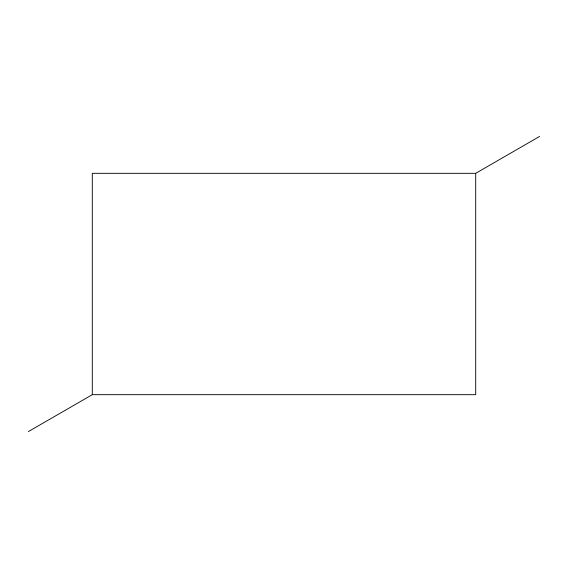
<?xml version="1.0" encoding="UTF-8"?>
<svg xmlns="http://www.w3.org/2000/svg" width="568" height="568" viewBox="0 0 568 568"><rect width="100%" height="100%" fill="white"/><g stroke="black" fill="none" stroke-linecap="round" stroke-linejoin="round"><path stroke-width="0.85" d="M28.4 431.566L92.3 394.675L475.7 394.675L475.7 173.325L539.6 136.434M475.7 173.325L92.3 173.325L92.3 394.675"/></g></svg>
